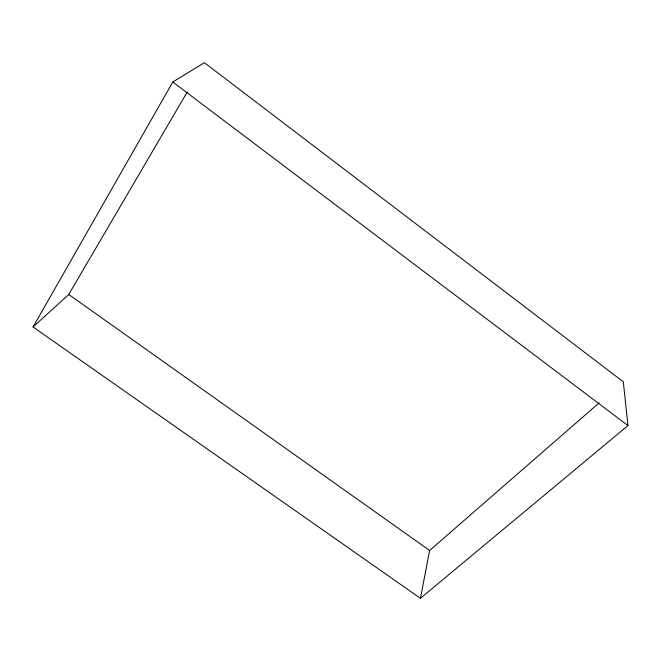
<?xml version="1.0" encoding="UTF-8"?>
<svg xmlns="http://www.w3.org/2000/svg" width="661" height="661" viewBox="0 0 661 661"><rect width="100%" height="100%" fill="white"/><g stroke="black" fill="none" stroke-linecap="round" stroke-linejoin="round"><path stroke-width="0.99" d="M420.429 598.312L627.95 425.585L623.315 381.818L204.381 62.688L172.794 81.989L33.05 326.98L420.429 598.312L429.633 550.489L599.197 402.813M33.05 326.98L68.752 294.476L187.237 91.995M68.752 294.476L429.633 550.489M172.794 81.989L627.95 425.585"/></g></svg>
